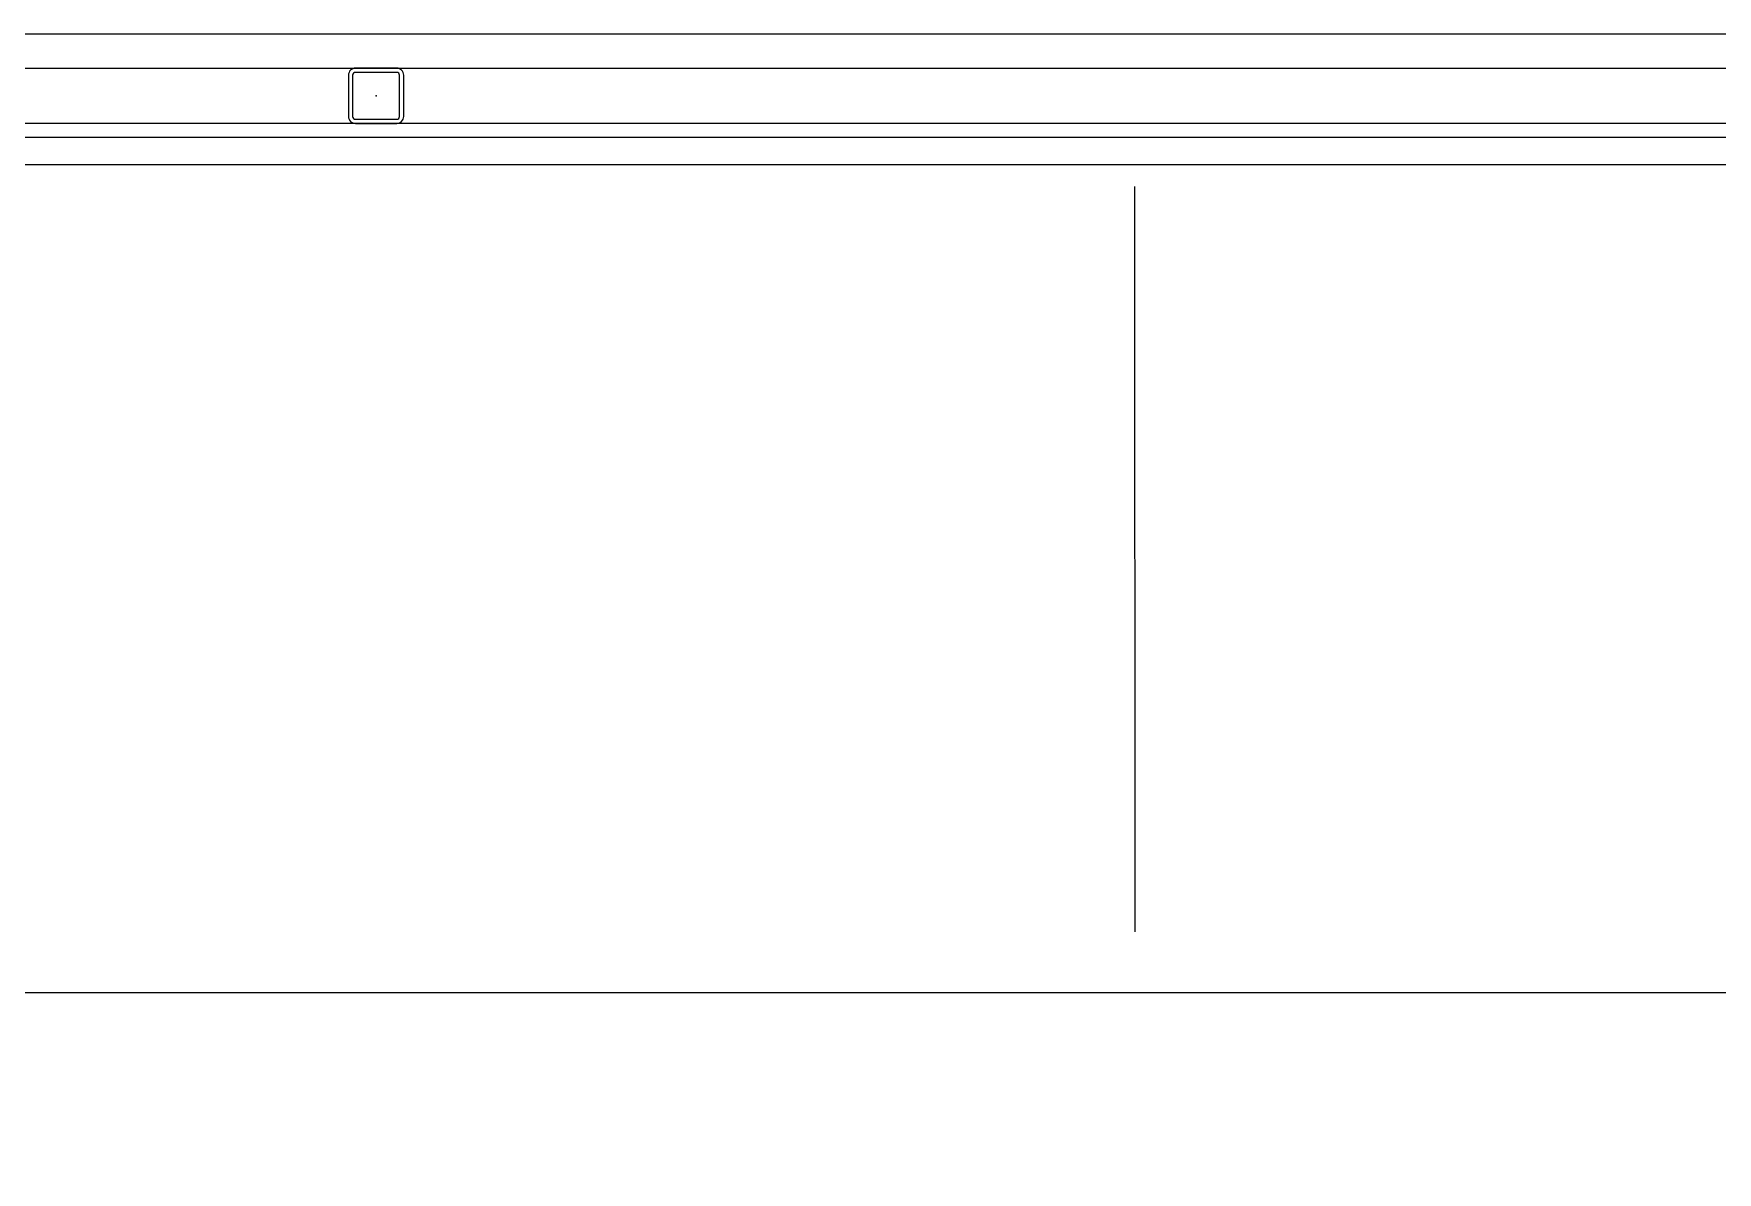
# Model space of a CAD drawing. Extents: x -1073 to 35213, y -1180 to 6950.
# Drawn here: x 17023 to 17145.1, y 3037.5 to 3120 of the extents above; entities that cross this region are included whole.
import ezdxf

# ---------------------------------------------------------------- set-up
doc = ezdxf.new("R2010")
doc.units = 0
doc.header["$LTSCALE"] = 25
doc.layers.get('0').update_dxf_attribs({"color": 9, "lineweight": 9})
for name, color, linetype, lineweight in [('06D', 9, 'Continuous', 9), ('10', 9, 'Continuous', 9), ('11', 9, 'Continuous', 9), ('14', 9, 'Continuous', 9), ('33', 9, 'BATTING', 9)]:
    doc.layers.add(name, color=color, linetype=linetype, lineweight=lineweight)
doc.linetypes.add('BATTING', pattern='A,0.0001,-0.1,[134,ltypeshp.shx,S=0.1,R=0,X=-0.1,Y=0],-0.2,[134,ltypeshp.shx,S=0.1,R=180,X=0.1,Y=0],-0.1', length=0.4001)

# ---------------------------------------------------------------- blocks, each defined once
blk = doc.blocks.new('Prf-40x40')
for points in [[(1.5, -2), (-1.5, -2, -0.414214), (-2, -1.5), (-2, 1.5, -0.414214), (-1.5, 2), (1.5, 2, -0.414214), (2, 1.5), (2, -1.5, -0.414214)], [(1.5, -1.7), (-1.5, -1.7, -0.414214), (-1.7, -1.5), (-1.7, 1.5, -0.414214), (-1.5, 1.7), (1.5, 1.7, -0.414214), (1.7, 1.5), (1.7, -1.5, -0.414214)]]:
    blk.add_lwpolyline(points, format="xyb", close=True)
blk.add_point((0, 0))

msp = doc.modelspace()

# ---------------------------------------------------------------- linework, layer by layer
for p, q in [((17171.31, 3110.5), (16822.84, 3110.5)), ((17171.31, 3050.5), (16822.84, 3050.5))]:
    msp.add_line(p, q)
at = {"layer": '06D'}
for points in [[(16884.34, 3117.5), (17215.84, 3117.5)], [(17102.83, 3108.92), (17102.84, 3054.93)]]:
    msp.add_lwpolyline(points, dxfattribs=at)
at = {"layer": '11'}
msp.add_lwpolyline([(17215.84, 3112.5), (17215.84, 3113.5), (16880.84, 3113.5), (16880.84, 3112.5), (17215.84, 3112.5)], dxfattribs=at)
at = {"layer": '14'}
msp.add_lwpolyline([(17087.84, 3110.5), (16822.84, 3110.5), (16822.84, 3035.5), (16804.84, 3035.5)], dxfattribs=at)
at = {"layer": '33', "ltscale": 0.3}
msp.add_lwpolyline([(16881.44, 3120), (17215.84, 3120)], dxfattribs=at)

# ---------------------------------------------------------------- block references
at = {"layer": '10', "xscale": -1}
msp.add_blockref('Prf-40x40', (17047.84, 3115.5), dxfattribs=at)

doc.saveas('drawing.dxf')
